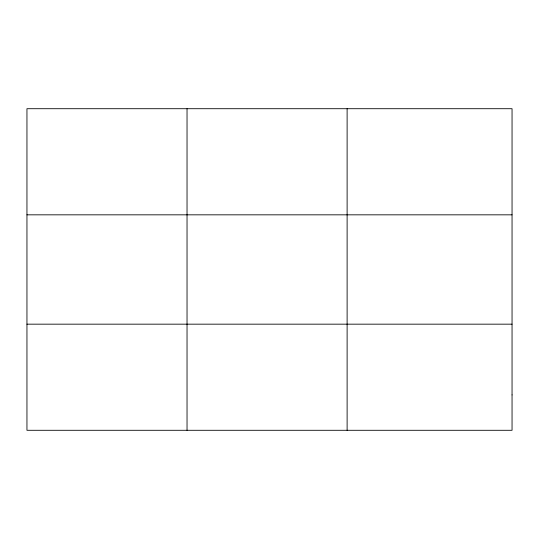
<?xml version="1.0" encoding="UTF-8"?>
<svg xmlns="http://www.w3.org/2000/svg" width="539" height="539" viewBox="0 0 539 539"><rect width="100%" height="100%" fill="white"/><g stroke="black" fill="none" stroke-linecap="round" stroke-linejoin="round"><path stroke-width="0.81" d="M187.033 108.71L187.033 430.29M347.116 108.71L347.116 430.29M26.95 214.832L512.05 214.832M26.95 324.168L512.05 324.168M512.05 394.912L512.05 430.29L26.95 430.29L26.95 108.71L512.05 108.71L512.05 394.912"/></g></svg>
